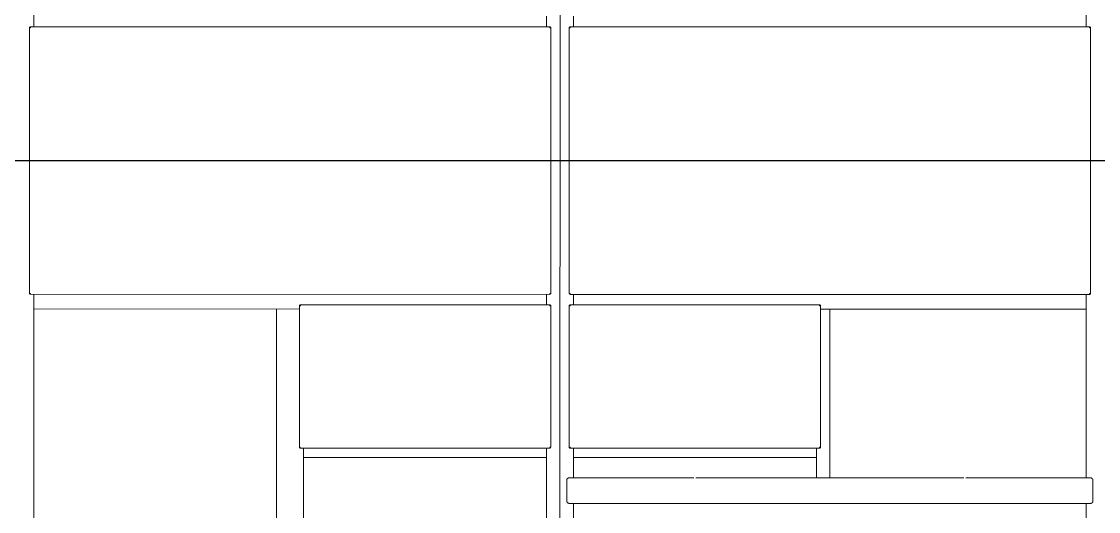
# Model space of a CAD drawing. Extents: x -681219 to -550379, y -242630 to -158199.
# Drawn here: x -580959 to -576969, y -209017 to -207202 of the extents above; entities that cross this region are included whole.
import ezdxf
from ezdxf.lldxf.tags import DXFTag

# ---------------------------------------------------------------- set-up
doc = ezdxf.new("R2010")
doc.units = 0
doc.header["$LTSCALE"] = 1000
doc.linetypes.add('DASHED2', pattern=[9.525, 6.35, -3.175])
doc.layers.get('0').update_dxf_attribs({"linetype": 'CONTINUOUS'})
doc.layers.add('center', color=253, linetype='CENTER2')
doc.layers.add('future', color=4, linetype='DASHED2', lineweight=0)
tags = doc.linetypes.add('CENTER2', pattern=[28.575, 19.05, -3.175, 3.175, -3.175]).pattern_tags.tags
tags[10:11] = [DXFTag(74, 4), DXFTag(75, 0), DXFTag(340, '0'), DXFTag(46, 0.0), DXFTag(50, 0.0), DXFTag(44, 0.0), DXFTag(45, 0.0)]
tags[8:9] = [DXFTag(74, 4), DXFTag(75, 0), DXFTag(340, '0'), DXFTag(46, 0.0), DXFTag(50, 0.0), DXFTag(44, 0.0), DXFTag(45, 0.0)]
tags[6:7] = [DXFTag(74, 4), DXFTag(75, 0), DXFTag(340, '0'), DXFTag(46, 0.0), DXFTag(50, 0.0), DXFTag(44, 0.0), DXFTag(45, 0.0)]
tags[4:5] = [DXFTag(74, 4), DXFTag(75, 0), DXFTag(340, '0'), DXFTag(46, 0.0), DXFTag(50, 0.0), DXFTag(44, 0.0), DXFTag(45, 0.0)]

# ---------------------------------------------------------------- blocks, each defined once
blk = doc.blocks.new('GZDH002B0002XY_A_GZDH2200×2-8_V_1', base_point=(8943.5, 57016.5))
at = {"color": 0, "linetype": 'ByBlock', "lineweight": -2}
for p, q in [((13897.6, 58816.2), (13897.4, 55216.2)), ((15847.6, 58816.1), (15847.5, 57511.7)), ((11947.5, 57512), (11947.6, 58191.4)), ((13847.5, 57511.8), (13847.5, 57550.6)), ((13947.5, 57550.6), (13947.5, 57511.8)), ((11931.9, 57508.5), (11931.9, 56524.3)), ((11931.9, 57508.5), (11935.4, 57508.5)), ((11932, 57510.4), (11933.5, 57510.4)), ((11932, 57508.5), (11932, 57510.4)), ((11933.5, 57511.9), (11933.5, 57510.4)), ((11933.5, 57511.9), (11935.4, 57511.9)), ((11933.5, 57510.4), (11933.8, 57510.1)), ((11933.5, 57510.4), (11935.4, 57510.4)), ((11933.8, 57510.1), (11933.5, 57510.4)), ((11933.5, 57508.5), (11933.5, 57510.4)), ((11935.4, 57510.1), (11933.8, 57510.1)), ((11933.8, 57510.1), (11935.4, 57508.5)), ((11933.8, 57510.1), (11933.8, 57508.5)), ((11935.4, 57512), (11935.4, 57508.5)), ((13859.6, 57511.8), (11935.4, 57512)), ((13859.6, 57508.3), (13859.6, 57511.8)), ((13859.6, 57511.8), (13861.6, 57511.8)), ((13859.6, 57510.3), (13861.6, 57510.3)), ((13861.2, 57509.9), (13859.6, 57509.9)), ((13861.2, 57509.9), (13859.6, 57508.3)), ((13863.1, 57508.3), (13859.6, 57508.3)), ((13861.6, 57510.3), (13861.2, 57509.9)), ((13861.2, 57509.9), (13861.6, 57510.3)), ((13861.2, 57508.3), (13861.2, 57509.9)), ((13861.6, 57511.8), (13861.6, 57510.3)), ((13863.1, 57510.3), (13861.6, 57510.3)), ((13861.6, 57510.3), (13861.6, 57508.3)), ((13863, 56524.1), (13863.1, 57508.3)), ((13863.1, 57510.3), (13863.1, 57508.3)), ((13931.9, 57508.3), (13931.9, 56524.1)), ((13931.9, 57508.3), (13935.4, 57508.3)), ((13932, 57508.3), (13932, 57510.3)), ((13932, 57510.3), (13933.5, 57510.3)), ((13933.5, 57511.8), (13935.4, 57511.8)), ((13933.5, 57511.8), (13933.5, 57510.3)), ((13933.8, 57509.9), (13933.5, 57510.3)), ((13933.5, 57510.3), (13935.4, 57510.3)), ((13933.5, 57510.3), (13933.8, 57509.9)), ((13933.5, 57508.3), (13933.5, 57510.3)), ((13933.8, 57509.9), (13933.8, 57508.3)), ((13935.4, 57509.9), (13933.8, 57509.9)), ((13933.8, 57509.9), (13935.4, 57508.3)), ((13935.4, 57511.8), (13935.4, 57508.3)), ((15859.6, 57511.7), (13935.4, 57511.8)), ((15859.6, 57508.2), (15859.6, 57511.7)), ((15859.6, 57511.6), (15861.6, 57511.6)), ((15859.6, 57510.2), (15861.6, 57510.2)), ((15861.2, 57509.8), (15859.6, 57509.8)), ((15861.2, 57509.8), (15859.6, 57508.2)), ((15863.1, 57508.2), (15859.6, 57508.2)), ((15861.6, 57510.2), (15861.2, 57509.8)), ((15861.2, 57509.8), (15861.6, 57510.2)), ((15861.2, 57508.2), (15861.2, 57509.8)), ((15861.6, 57511.6), (15861.6, 57510.2)), ((15863.1, 57510.2), (15861.6, 57510.2)), ((15861.6, 57510.2), (15861.6, 57508.2)), ((15863, 56524), (15863.1, 57508.2)), ((15863.1, 57510.2), (15863.1, 57508.2)), ((11931.9, 56524.3), (11935.4, 56524.3)), ((11931.9, 56522.3), (11931.9, 56524.3)), ((11931.9, 56522.3), (11933.4, 56522.3)), ((11933.4, 56522.3), (11933.4, 56524.3)), ((11933.8, 56522.7), (11933.4, 56522.3)), ((11933.4, 56522.3), (11933.8, 56522.7)), ((11935.4, 56522.3), (11933.4, 56522.3)), ((11933.4, 56520.8), (11933.4, 56522.3)), ((11935.4, 56520.8), (11933.4, 56520.8)), ((11933.8, 56522.7), (11935.4, 56524.3)), ((11933.8, 56524.3), (11933.8, 56522.7)), ((11933.8, 56522.7), (11935.4, 56522.7)), ((11935.4, 56520.8), (11935.4, 56524.3)), ((11935.4, 56520.8), (13859.5, 56520.6)), ((11947.4, 56520.8), (11947.4, 55216.4)), ((13847.4, 56481.8), (13847.4, 56520.6)), ((13859.5, 56520.6), (13859.5, 56524.1)), ((13861.1, 56522.5), (13859.5, 56524.1)), ((13863, 56524.1), (13859.5, 56524.1)), ((13859.5, 56522.5), (13861.1, 56522.5)), ((13861.5, 56522.2), (13859.5, 56522.2)), ((13861.5, 56520.7), (13859.5, 56520.7)), ((13861.1, 56522.5), (13861.1, 56524.1)), ((13861.5, 56522.2), (13861.1, 56522.6)), ((13861.1, 56522.5), (13861.5, 56522.2)), ((13861.5, 56524.1), (13861.5, 56522.2)), ((13861.5, 56520.7), (13861.5, 56522.2)), ((13863, 56522.2), (13861.5, 56522.2)), ((13863, 56524.1), (13863, 56522.2)), ((13931.9, 56524.1), (13935.4, 56524.1)), ((13931.9, 56522.2), (13931.9, 56524.1)), ((13931.9, 56522.2), (13933.4, 56522.2)), ((13933.4, 56522.2), (13933.4, 56524.1)), ((13933.8, 56522.5), (13933.4, 56522.2)), ((13933.4, 56522.2), (13933.8, 56522.5)), ((13935.4, 56522.2), (13933.4, 56522.2)), ((13933.4, 56520.7), (13933.4, 56522.2)), ((13935.4, 56520.7), (13933.4, 56520.7)), ((13933.8, 56522.5), (13935.4, 56524.1)), ((13933.8, 56524.1), (13933.8, 56522.5)), ((13933.8, 56522.5), (13935.4, 56522.5)), ((13935.4, 56520.6), (13935.4, 56524.1)), ((13935.4, 56520.6), (15859.5, 56520.5)), ((13947.4, 56520.6), (13947.4, 56481.8)), ((15847.4, 55841.1), (15847.4, 56520.5)), ((15861.1, 56522.4), (15859.5, 56524)), ((15859.5, 56520.5), (15859.5, 56524)), ((15863, 56524), (15859.5, 56524)), ((15859.5, 56522.4), (15861.1, 56522.4)), ((15861.5, 56522), (15859.5, 56522)), ((15861.5, 56520.6), (15859.5, 56520.6)), ((15861.1, 56522.4), (15861.1, 56524)), ((15861.1, 56522.4), (15861.5, 56522)), ((15861.5, 56522), (15861.1, 56522.4)), ((15861.5, 56524), (15861.5, 56522)), ((15863, 56522), (15861.5, 56522)), ((15861.5, 56520.6), (15861.5, 56522)), ((15863, 56524), (15863, 56522)), ((11947.4, 56466.4), (12931.9, 56466.3)), ((12847.4, 56466.3), (12847.4, 55216.3)), ((12931.9, 56478.4), (12931.8, 55954.2)), ((12931.9, 56480.4), (12933.4, 56480.4)), ((12931.9, 56478.4), (12931.9, 56480.4)), ((12931.9, 56478.4), (12935.4, 56478.4)), ((12933.4, 56481.8), (12933.4, 56480.4)), ((12933.4, 56481.8), (12935.4, 56481.8)), ((12933.8, 56480), (12933.4, 56480.4)), ((12933.4, 56478.4), (12933.4, 56480.4)), ((12933.4, 56480.4), (12935.4, 56480.4)), ((12933.4, 56480.4), (12933.8, 56480)), ((12935.4, 56480), (12933.8, 56480)), ((12933.8, 56480), (12933.8, 56478.4)), ((12933.8, 56480), (12935.4, 56478.4)), ((13859.5, 56481.8), (12935.4, 56481.9)), ((12935.4, 56481.9), (12935.4, 56478.4)), ((13859.5, 56481.8), (13859.5, 56478.3)), ((13859.5, 56481.8), (13861.5, 56481.8)), ((13859.5, 56480.3), (13861.5, 56480.3)), ((13861.1, 56479.9), (13859.5, 56479.9)), ((13861.1, 56479.9), (13859.5, 56478.3)), ((13863, 56478.3), (13859.5, 56478.3)), ((13861.1, 56479.9), (13861.5, 56480.3)), ((13861.5, 56480.3), (13861.1, 56479.9)), ((13861.1, 56478.3), (13861.1, 56479.9)), ((13861.5, 56481.8), (13861.5, 56480.3)), ((13863, 56480.3), (13861.5, 56480.3)), ((13861.5, 56480.3), (13861.5, 56478.3)), ((13863, 56480.3), (13863, 56478.3)), ((13863, 55954.1), (13863, 56478.3)), ((13931.9, 56478.3), (13931.8, 55954.1)), ((13931.9, 56478.3), (13931.9, 56480.3)), ((13931.9, 56480.3), (13933.4, 56480.3)), ((13931.9, 56478.3), (13935.4, 56478.3)), ((13933.4, 56481.8), (13933.4, 56480.3)), ((13933.4, 56481.8), (13935.4, 56481.8)), ((13933.4, 56480.3), (13935.4, 56480.3)), ((13933.4, 56480.3), (13933.8, 56479.9)), ((13933.4, 56478.3), (13933.4, 56480.3)), ((13933.8, 56479.9), (13933.4, 56480.3)), ((13933.8, 56479.9), (13933.8, 56478.3)), ((13933.8, 56479.9), (13935.4, 56478.3)), ((13935.4, 56479.9), (13933.8, 56479.9)), ((14859.5, 56481.8), (13935.4, 56481.8)), ((13935.4, 56481.8), (13935.4, 56478.3)), ((14859.5, 56478.3), (14859.5, 56481.8)), ((14859.5, 56481.7), (14861.5, 56481.7)), ((14859.5, 56480.2), (14861.5, 56480.2)), ((14861.1, 56479.9), (14859.5, 56479.9)), ((14861.1, 56479.9), (14859.5, 56478.3)), ((14863, 56478.3), (14859.5, 56478.3)), ((14861.1, 56479.9), (14861.5, 56480.2)), ((14861.5, 56480.2), (14861.1, 56479.9)), ((14861.1, 56478.3), (14861.1, 56479.9)), ((14861.5, 56481.7), (14861.5, 56480.2)), ((14861.5, 56480.2), (14861.5, 56478.3)), ((14863, 56480.2), (14861.5, 56480.2)), ((14863, 56480.2), (14863, 56478.3)), ((14863, 55954.1), (14863, 56478.3)), ((14863, 56466.2), (15847.4, 56466.1)), ((14897.4, 55841.2), (14897.4, 56466.2)), ((12931.8, 55954.2), (12935.3, 55954.2)), ((12931.9, 55952.2), (12931.9, 55954.2)), ((12931.9, 55952.2), (12933.3, 55952.2)), ((12933.3, 55952.2), (12933.3, 55954.2)), ((12933.3, 55952.2), (12933.7, 55952.6)), ((12933.7, 55952.6), (12933.3, 55952.2)), ((12935.3, 55952.2), (12933.3, 55952.2)), ((12933.3, 55950.8), (12933.3, 55952.2)), ((12935.3, 55950.8), (12933.3, 55950.8)), ((12933.7, 55954.2), (12933.7, 55952.6)), ((12933.7, 55952.6), (12935.3, 55954.2)), ((12933.7, 55952.6), (12935.3, 55952.6)), ((12935.3, 55954.2), (12935.3, 55950.7)), ((12935.3, 55950.7), (13859.5, 55950.6)), ((12947.4, 55950.7), (12947.4, 55216.3)), ((13847.4, 55950.6), (13847.4, 55216.2)), ((13863, 55954.1), (13859.5, 55954.1)), ((13859.5, 55950.6), (13859.5, 55954.1)), ((13861.1, 55952.5), (13859.5, 55954.1)), ((13859.5, 55952.5), (13861.1, 55952.5)), ((13861.5, 55952.2), (13859.5, 55952.2)), ((13861.5, 55950.7), (13859.5, 55950.7)), ((13861.1, 55952.5), (13861.1, 55954.1)), ((13861.5, 55952.2), (13861.1, 55952.6)), ((13861.1, 55952.5), (13861.5, 55952.2)), ((13861.5, 55954.1), (13861.5, 55952.2)), ((13862.9, 55952.2), (13861.5, 55952.2)), ((13861.5, 55950.7), (13861.5, 55952.2)), ((13862.9, 55954.1), (13862.9, 55952.2)), ((13931.8, 55954.1), (13935.3, 55954.1)), ((13931.9, 55952.2), (13931.9, 55954.1)), ((13931.9, 55952.2), (13933.3, 55952.2)), ((13933.3, 55952.2), (13933.3, 55954.1)), ((13933.3, 55952.2), (13933.7, 55952.5)), ((13933.7, 55952.5), (13933.3, 55952.2)), ((13935.3, 55952.2), (13933.3, 55952.2)), ((13933.3, 55950.7), (13933.3, 55952.2)), ((13935.3, 55950.7), (13933.3, 55950.7)), ((13933.7, 55952.5), (13935.3, 55954.1)), ((13933.7, 55954.1), (13933.7, 55952.5)), ((13933.7, 55952.5), (13935.3, 55952.5)), ((13935.3, 55950.6), (13935.3, 55954.1)), ((13935.3, 55950.6), (14859.5, 55950.6)), ((13947.4, 55950.6), (13947.4, 55841.2)), ((14847.4, 55950.6), (14847.4, 55841.2)), ((14861.1, 55952.5), (14859.5, 55954.1)), ((14859.5, 55950.6), (14859.5, 55954.1)), ((14863, 55954.1), (14859.5, 55954.1)), ((14859.5, 55952.5), (14861.1, 55952.5)), ((14861.5, 55952.1), (14859.5, 55952.1)), ((14861.5, 55950.6), (14859.5, 55950.6)), ((14861.1, 55952.5), (14861.1, 55954.1)), ((14861.5, 55952.1), (14861.1, 55952.5)), ((14861.1, 55952.5), (14861.5, 55952.1)), ((14861.5, 55954.1), (14861.5, 55952.1)), ((14862.9, 55952.1), (14861.5, 55952.1)), ((14861.5, 55950.6), (14861.5, 55952.1)), ((14862.9, 55954.1), (14862.9, 55952.1)), ((13847.4, 55916.2), (12947.4, 55916.3)), ((14847.4, 55916.2), (13947.4, 55916.2)), ((13922.4, 55756.2), (13922.4, 55831.2)), ((13932.4, 55841.2), (14393.4, 55841.2)), ((14401.4, 55841.2), (15393.4, 55841.1)), ((15401.4, 55841.1), (15862.4, 55841.1)), ((15872.4, 55831.1), (15872.4, 55756.1)), ((15862.4, 55746.1), (13932.4, 55746.2)), ((13947.4, 55746.2), (13947.4, 55216.2)), ((15847.4, 55746.1), (15847.4, 55216.1))]:
    blk.add_line(p, q, dxfattribs=at)
for centre, start, end in [((13932.4, 55831.2), 89.996, 179.996), ((15862.4, 55831.1), 359.996, 89.996), ((13932.4, 55756.2), 179.996, 269.996), ((15862.4, 55756.1), 269.996, 359.996)]:
    blk.add_arc(centre, 10, start, end, dxfattribs=at)
at = {"layer": 'center', "ltscale": 99.117162}
blk.add_line((6904.1, 57016.5), (21065.5, 57016.5), dxfattribs=at)

msp = doc.modelspace()

# ---------------------------------------------------------------- block references
at = {"layer": 'future'}
msp.add_blockref('GZDH002B0002XY_A_GZDH2200×2-8_V_1', (-583918.319, -207716.6983), dxfattribs=at)

doc.saveas('drawing.dxf')
